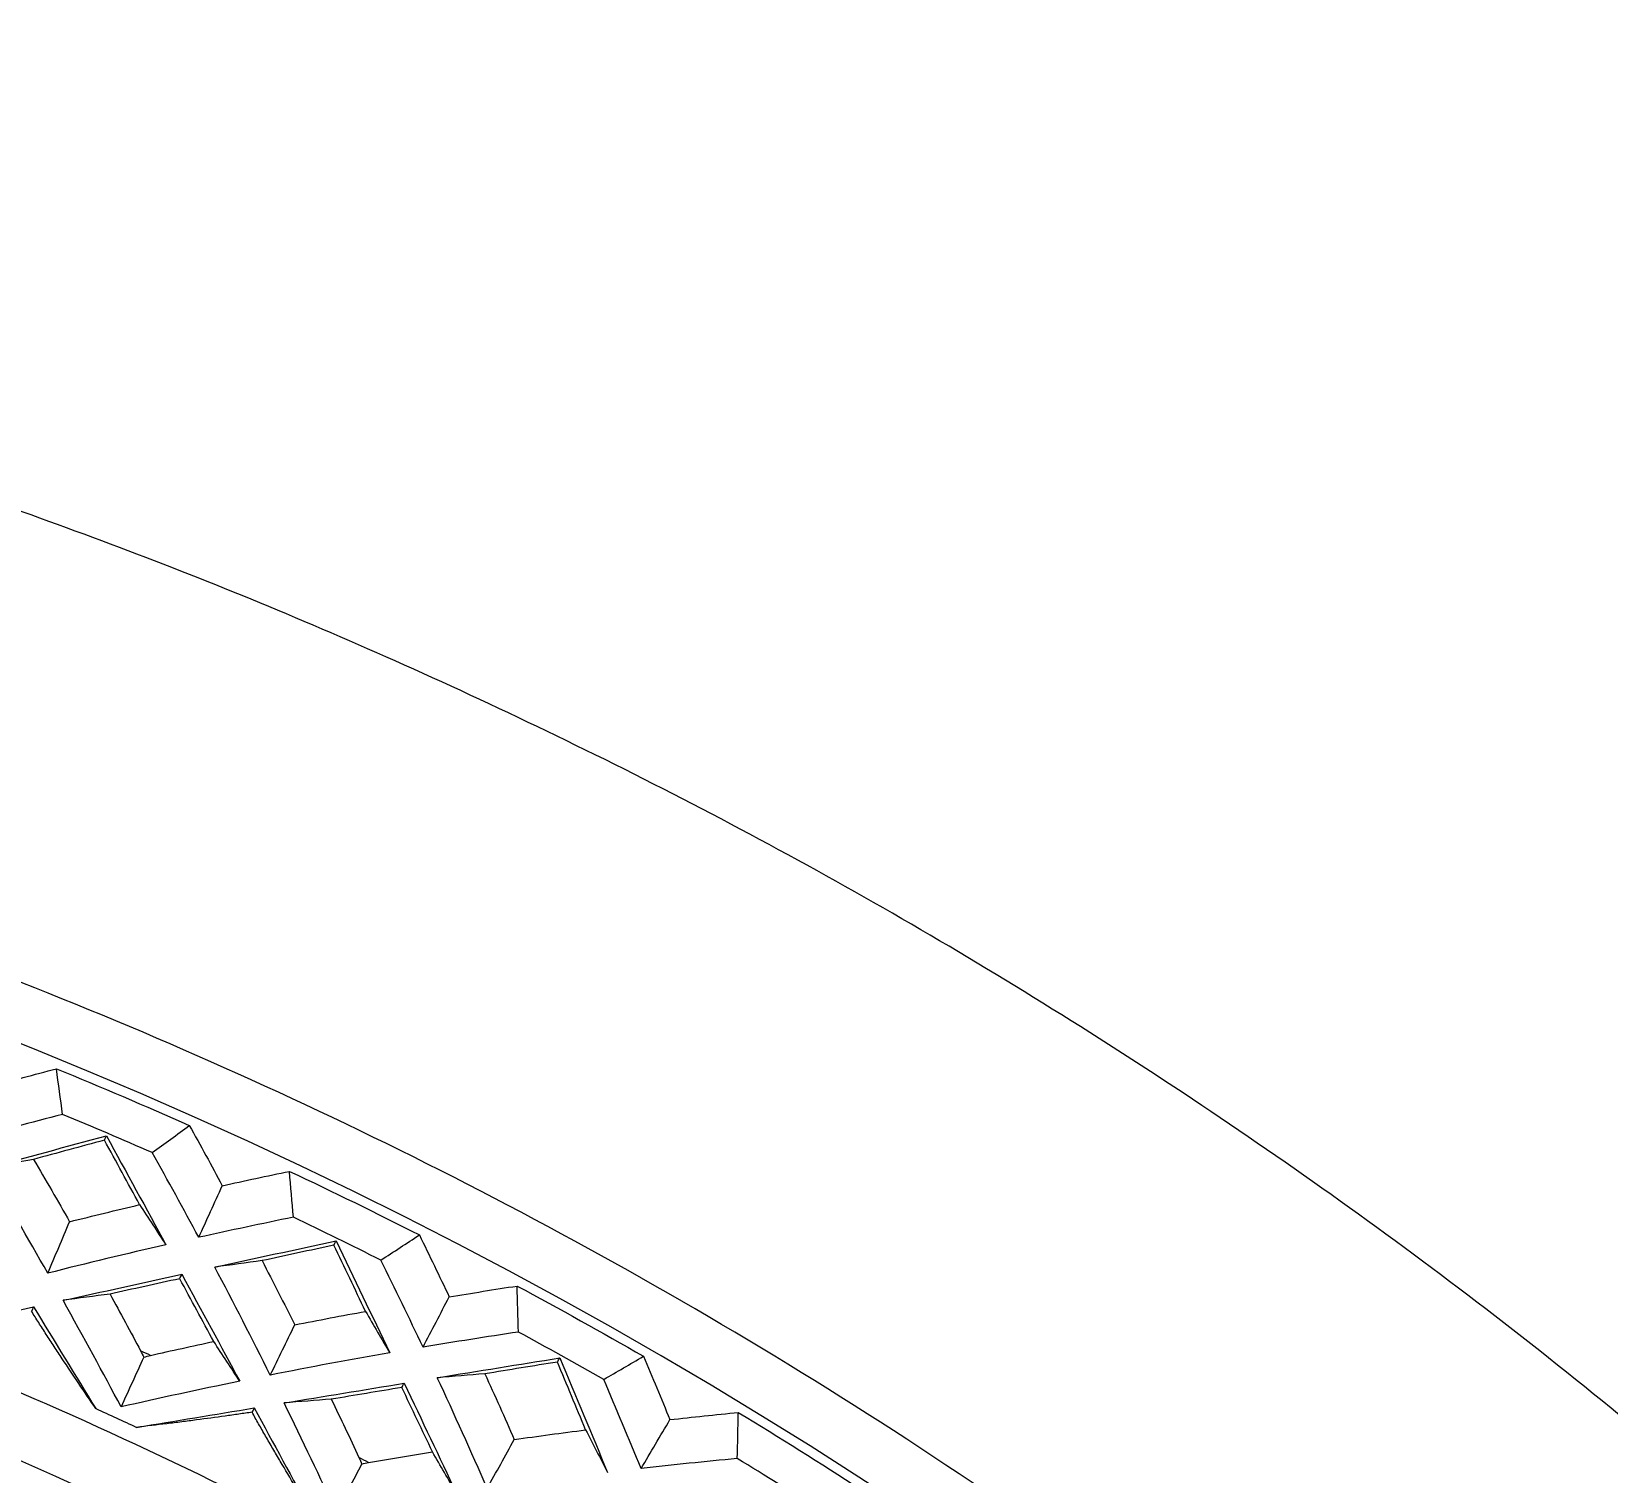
# Model space of a CAD drawing. Extents: x 541 to 1062, y 0 to 382.
# Drawn here: x 912.61 to 927.27, y 314.22 to 327.63 of the extents above; entities that cross this region are included whole.
import ezdxf

# ---------------------------------------------------------------- set-up
doc = ezdxf.new("R2010")
doc.units = 0
doc.header["$LTSCALE"] = 10
doc.header["$MEASUREMENT"] = 0
doc.header["$PDMODE"] = 3
doc.header["$PDSIZE"] = -10
doc.layers.get('0').update_dxf_attribs({"linetype": 'CONTINUOUS'})
doc.layers.get('DEFPOINTS').update_dxf_attribs({"linetype": 'CONTINUOUS'})
doc.layers.add('1', color=7, linetype='CONTINUOUS')
doc.styles.add('Daelim Dimension', font='')
doc.styles.get('Daelim Dimension').set_extended_font_data('NanumGothic')
doc.dimstyles.new('DEFAULT', dxfattribs={"dimscale": 2, "dimtxt": 2, "dimasz": 2, "dimexe": 0, "dimexo": 2, "dimgap": 1, "dimtad": 1, "dimdec": 1, "dimzin": 9, "dimdsep": 46, "dimtxsty": 'Daelim Dimension', "dimcen": 0.5, "dimclrd": 252, "dimclre": 252, "dimclrt": 3, "dimadec": 1, "dimazin": 0, "dimtfac": 1, "dimtdec": 1, "dimtix": 1, "dimtmove": 0, "dimatfit": 3, "dimfxl": 1, "dimtolj": 1, "dimtzin": 1, "dimlwd": 9, "dimlwe": 9, "dimarcsym": 0})

# ---------------------------------------------------------------- blocks, each defined once
blk = doc.blocks.new('*D10')
at = {"color": 5, "linetype": 'ByBlock', "lineweight": 9, "ltscale": 0.5, "transparency": 16777216}
for p, q in [((845.7, 280.073), (845.7, 341.221)), ((849.7, 341.221), (941.7, 341.221)), ((945.7, 280.074), (945.7, 341.221))]:
    blk.add_line(p, q, dxfattribs=at)
at = {"color": 5, "ltscale": 0.5, "transparency": 16777216}
for points in [[(849.7, 341.887), (849.7, 340.554), (845.7, 341.221)], [(941.7, 341.887), (941.7, 340.554), (945.7, 341.221)]]:
    blk.add_solid(points, dxfattribs=at)
at = {"layer": 'DEFPOINTS', "color": 0, "ltscale": 0.5, "transparency": 16777216}
for p in [(945.7, 341.221), (845.7, 276.073), (945.7, 276.074)]:
    blk.add_point(p, dxfattribs=at)
at = {"color": 7, "ltscale": 0.5, "transparency": 16777216, "insert": (895.7, 346.221), "char_height": 6, "attachment_point": 5, "style": 'Daelim Dimension'}
blk.add_mtext('\\A1;%%C100', dxfattribs=at)

msp = doc.modelspace()

# ---------------------------------------------------------------- linework, layer by layer
at = {"layer": '1', "color": 7, "linetype": 'Continuous', "lineweight": 18}
for radius, start, end in [(45.353, 272.3738, 90), (41.78, 282.5334, 97.4666), (41.2, 272.6477, 90)]:
    msp.add_arc((895.7, 276.074), radius, start, end, dxfattribs=at)
at = {"layer": '1', "color": 7, "linetype": 'Continuous', "lineweight": 13}
for start, end in [(65.3352, 65.4692), (62.3352, 62.4692)]:
    msp.add_arc((895.7, 276.074), 43.174, start, end, dxfattribs=at)
at = {"layer": '1', "color": 7, "linetype": 'Continuous', "lineweight": 18}
for points, weights in [([(945.7, 276.074), (945.7, 307.335), (922.962, 326.074), (895.7, 326.074)], [0.718695432068, 0.639202599743, 0.732970789054, 1]), ([(928.153, 243.621), (962.121, 277.589), (943.738, 321.97), (895.7, 321.97)], [1, 0.588455621576, 0.588455621576, 1])]:
    msp.add_rational_spline(points, weights, degree=3, dxfattribs=at)
at = {"layer": '1', "color": 7, "linetype": 'Continuous', "lineweight": 13}
msp.add_open_spline([(895.7, 318.44), (898.473, 318.44), (901.246, 318.167), (906.685, 317.085), (909.351, 316.276), (914.474, 314.154), (916.932, 312.84), (921.543, 309.759), (923.696, 307.992), (927.618, 304.07), (929.385, 301.917), (932.466, 297.306), (933.779, 294.849), (935.902, 289.725), (936.71, 287.059), (937.792, 281.62), (938.065, 278.847), (938.065, 276.074)], degree=3, knots=[0, 0, 0, 0, 0.125, 0.125, 0.25, 0.25, 0.375, 0.375, 0.5, 0.5, 0.625, 0.625, 0.75, 0.75, 0.875, 0.875, 1, 1, 1, 1], dxfattribs=at)
at = {"layer": '1', "color": 7, "linetype": 'Continuous', "lineweight": 18}
for points in [[(912.224, 317.81), (912.429, 317.867), (912.635, 317.922), (912.841, 317.976)], [(912.841, 317.976), (913.256, 317.807), (913.668, 317.631), (914.078, 317.449)], [(912.899, 317.552), (912.88, 317.693), (912.86, 317.835), (912.841, 317.976)], [(912.899, 317.552), (912.608, 317.477), (912.319, 317.399), (912.03, 317.319)], [(913.733, 317.196), (913.456, 317.317), (913.178, 317.436), (912.899, 317.552)], [(913.733, 317.196), (913.848, 317.28), (913.963, 317.364), (914.078, 317.449)], [(914.078, 317.449), (914.182, 317.263), (914.284, 317.076), (914.385, 316.888)], [(912.192, 317.05), (912.562, 317.151), (912.933, 317.252), (913.306, 317.353)], [(913.288, 317.312), (913.068, 317.252), (912.848, 317.193), (912.629, 317.133)], [(913.288, 317.312), (913.294, 317.326), (913.3, 317.339), (913.306, 317.353)], [(913.615, 316.712), (913.507, 316.912), (913.398, 317.112), (913.288, 317.312)], [(913.306, 317.353), (913.492, 317.013), (913.677, 316.676), (913.86, 316.339)], [(912.629, 317.133), (912.483, 317.105), (912.338, 317.078), (912.192, 317.05)], [(912.629, 317.133), (912.742, 316.94), (912.854, 316.747), (912.964, 316.553)], [(914.166, 316.408), (914.024, 316.672), (913.88, 316.934), (913.733, 317.196)], [(912.761, 316.074), (912.576, 316.401), (912.386, 316.727), (912.192, 317.05)], [(914.385, 316.888), (914.593, 316.934), (914.802, 316.979), (915.01, 317.022)], [(915.01, 317.022), (915.416, 316.831), (915.819, 316.633), (916.218, 316.43)], [(915.046, 316.595), (915.034, 316.737), (915.022, 316.879), (915.01, 317.022)], [(914.166, 316.408), (914.239, 316.568), (914.312, 316.728), (914.385, 316.888)], [(912.964, 316.553), (913.181, 316.607), (913.398, 316.661), (913.615, 316.712)], [(913.615, 316.712), (913.697, 316.588), (913.778, 316.463), (913.86, 316.339)], [(912.761, 316.074), (912.829, 316.234), (912.897, 316.393), (912.964, 316.553)], [(915.046, 316.595), (914.752, 316.535), (914.459, 316.473), (914.166, 316.408)], [(915.86, 316.196), (915.59, 316.331), (915.319, 316.464), (915.046, 316.595)], [(915.86, 316.196), (915.98, 316.274), (916.099, 316.352), (916.218, 316.43)], [(916.218, 316.43), (916.312, 316.239), (916.404, 316.047), (916.496, 315.854)], [(913.86, 316.339), (913.492, 316.255), (913.126, 316.167), (912.761, 316.074)], [(914.314, 316.131), (914.688, 316.212), (915.065, 316.294), (915.443, 316.375)], [(915.422, 316.335), (915.199, 316.287), (914.976, 316.239), (914.755, 316.191)], [(915.422, 316.335), (915.429, 316.348), (915.436, 316.361), (915.443, 316.375)], [(915.717, 315.719), (915.62, 315.924), (915.521, 316.129), (915.422, 316.335)], [(915.443, 316.375), (915.61, 316.026), (915.777, 315.679), (915.942, 315.333)], [(914.755, 316.191), (914.608, 316.171), (914.461, 316.151), (914.314, 316.131)], [(914.831, 315.126), (914.663, 315.463), (914.491, 315.798), (914.314, 316.131)], [(914.755, 316.191), (914.858, 315.992), (914.959, 315.793), (915.059, 315.594)], [(916.252, 315.386), (916.124, 315.657), (915.993, 315.927), (915.86, 316.196)], [(912.903, 315.822), (913.266, 315.901), (913.634, 315.982), (914.009, 316.064)], [(913.989, 316.023), (913.77, 315.975), (913.554, 315.927), (913.34, 315.88)], [(913.989, 316.023), (913.996, 316.037), (914.002, 316.05), (914.009, 316.064)], [(914.305, 315.439), (914.201, 315.632), (914.095, 315.826), (913.989, 316.023)], [(914.009, 316.064), (914.192, 315.727), (914.371, 315.395), (914.548, 315.069)], [(916.496, 315.854), (916.706, 315.889), (916.916, 315.923), (917.127, 315.955)], [(917.127, 315.955), (917.522, 315.743), (917.914, 315.525), (918.302, 315.301)], [(917.14, 315.527), (917.136, 315.669), (917.131, 315.812), (917.127, 315.955)], [(913.34, 315.88), (913.194, 315.861), (913.049, 315.841), (912.903, 315.822)], [(913.443, 314.83), (913.276, 315.146), (913.096, 315.476), (912.903, 315.822)], [(913.34, 315.88), (913.436, 315.705), (913.531, 315.528), (913.625, 315.352)], [(916.252, 315.386), (916.333, 315.542), (916.414, 315.698), (916.496, 315.854)], [(911.544, 315.524), (911.9, 315.601), (912.262, 315.681), (912.628, 315.761)], [(912.628, 315.761), (912.622, 315.748), (912.616, 315.734), (912.61, 315.72)], [(912.628, 315.761), (912.824, 315.441), (913.017, 315.125), (913.208, 314.814)], [(915.059, 315.594), (915.278, 315.637), (915.498, 315.679), (915.717, 315.719)], [(915.717, 315.719), (915.792, 315.59), (915.867, 315.462), (915.942, 315.333)], [(914.831, 315.126), (914.907, 315.282), (914.983, 315.438), (915.059, 315.594)], [(917.14, 315.527), (916.844, 315.482), (916.547, 315.436), (916.252, 315.386)], [(917.933, 315.086), (917.67, 315.235), (917.406, 315.382), (917.14, 315.527)], [(913.717, 315.31), (913.913, 315.354), (914.109, 315.397), (914.305, 315.439)], [(914.548, 315.069), (914.467, 315.192), (914.386, 315.316), (914.305, 315.439)], [(913.654, 315.292), (913.583, 315.138), (913.513, 314.984), (913.443, 314.83)], [(913.625, 315.352), (913.636, 315.332), (913.645, 315.312), (913.654, 315.292)], [(913.654, 315.292), (913.675, 315.299), (913.696, 315.305), (913.717, 315.31)], [(915.942, 315.333), (915.571, 315.269), (915.2, 315.2), (914.831, 315.126)], [(916.385, 315.102), (916.763, 315.164), (917.143, 315.225), (917.525, 315.286)], [(917.502, 315.248), (917.277, 315.212), (917.052, 315.175), (916.828, 315.138)], [(917.502, 315.248), (917.51, 315.261), (917.517, 315.273), (917.525, 315.286)], [(917.765, 314.617), (917.678, 314.827), (917.59, 315.037), (917.502, 315.248)], [(917.525, 315.286), (917.674, 314.929), (917.822, 314.574), (917.969, 314.22)], [(917.933, 315.086), (918.056, 315.157), (918.179, 315.229), (918.302, 315.301)], [(918.302, 315.301), (918.386, 315.105), (918.468, 314.909), (918.549, 314.712)], [(914.548, 315.069), (914.16, 314.99), (913.792, 314.91), (913.443, 314.83)], [(916.828, 315.138), (916.68, 315.126), (916.533, 315.114), (916.385, 315.102)], [(916.849, 314.072), (916.698, 314.417), (916.544, 314.76), (916.385, 315.102)], [(916.828, 315.138), (916.92, 314.935), (917.011, 314.731), (917.101, 314.527)], [(918.281, 314.257), (918.167, 314.534), (918.051, 314.81), (917.933, 315.086)], [(914.96, 314.867), (915.326, 314.927), (915.698, 314.989), (916.077, 315.051)], [(916.055, 315.011), (915.834, 314.975), (915.615, 314.938), (915.399, 314.902)], [(916.055, 315.011), (916.062, 315.024), (916.069, 315.038), (916.077, 315.051)], [(916.34, 314.411), (916.246, 314.609), (916.151, 314.809), (916.055, 315.011)], [(916.077, 315.051), (916.241, 314.705), (916.403, 314.364), (916.563, 314.029)], [(913.208, 314.814), (913.335, 314.756), (913.461, 314.699), (913.587, 314.64)], [(913.587, 314.64), (913.947, 314.699), (914.312, 314.76), (914.682, 314.821)], [(914.682, 314.821), (914.675, 314.808), (914.668, 314.794), (914.662, 314.781)], [(914.682, 314.821), (914.861, 314.491), (915.037, 314.165), (915.212, 313.844)], [(915.399, 314.902), (915.253, 314.891), (915.106, 314.879), (914.96, 314.867)], [(915.447, 313.848), (915.296, 314.172), (915.134, 314.512), (914.96, 314.867)], [(915.399, 314.902), (915.486, 314.722), (915.572, 314.541), (915.656, 314.36)], [(918.549, 314.712), (918.761, 314.735), (918.973, 314.758), (919.185, 314.779)], [(919.176, 314.35), (919.179, 314.493), (919.182, 314.636), (919.185, 314.779)], [(919.185, 314.779), (919.568, 314.547), (919.948, 314.308), (920.324, 314.064)], [(918.281, 314.257), (918.37, 314.408), (918.46, 314.56), (918.549, 314.712)], [(916.849, 314.072), (916.933, 314.223), (917.017, 314.375), (917.101, 314.527)], [(917.101, 314.527), (917.322, 314.558), (917.543, 314.588), (917.765, 314.617)], [(917.765, 314.617), (917.833, 314.485), (917.901, 314.352), (917.969, 314.22)], [(915.656, 314.36), (915.666, 314.34), (915.674, 314.319), (915.681, 314.299)], [(915.746, 314.313), (915.944, 314.347), (916.141, 314.38), (916.34, 314.411)], [(916.563, 314.029), (916.488, 314.157), (916.414, 314.284), (916.34, 314.411)], [(919.176, 314.35), (918.877, 314.322), (918.579, 314.291), (918.281, 314.257)], [(919.944, 313.869), (919.689, 314.032), (919.433, 314.192), (919.176, 314.35)], [(915.681, 314.299), (915.603, 314.148), (915.525, 313.998), (915.447, 313.848)], [(915.681, 314.299), (915.703, 314.304), (915.724, 314.309), (915.746, 314.313)]]:
    msp.add_open_spline(points, degree=3, dxfattribs=at)
for points, knots in [([(896.202, 316.897), (897.784, 316.867), (899.363, 316.745), (902.497, 316.318), (904.05, 316.014), (907.11, 315.226), (908.617, 314.744), (911.562, 313.607), (913.001, 312.953), (915.792, 311.483), (917.144, 310.667), (919.743, 308.884), (920.99, 307.917), (923.362, 305.846), (924.488, 304.742), (926.601, 302.412), (927.59, 301.186), (928.503, 299.907)], [0, 0, 0, 0, 0.125, 0.125, 0.25, 0.25, 0.375, 0.375, 0.5, 0.5, 0.625, 0.625, 0.75, 0.75, 0.875, 0.875, 1, 1, 1, 1]), ([(896.199, 316.736), (899.363, 316.692), (902.534, 316.27), (908.607, 314.734), (911.533, 313.624), (917.157, 310.695), (919.746, 308.931), (923.298, 305.856), (924.429, 304.758), (926.035, 303.005), (926.554, 302.406), (927.31, 301.489), (927.558, 301.18), (928.04, 300.551), (928.282, 300.236), (928.503, 299.907)], [0, 0, 0, 0, 0.25, 0.25, 0.5, 0.5, 0.75, 0.75, 0.875, 0.875, 0.9375, 0.9375, 0.96875, 0.96875, 1, 1, 1, 1]), ([(913.208, 314.814), (913.155, 314.892), (913.102, 314.97), (912.998, 315.125), (912.946, 315.202), (912.871, 315.317), (912.846, 315.355), (912.808, 315.411), (912.796, 315.43), (912.772, 315.468), (912.759, 315.487), (912.723, 315.542), (912.7, 315.579), (912.654, 315.651), (912.632, 315.686), (912.61, 315.72)], [0, 0, 0, 0, 0.25, 0.25, 0.5, 0.5, 0.625, 0.625, 0.6875, 0.6875, 0.75, 0.75, 0.875, 0.875, 1, 1, 1, 1]), ([(914.662, 314.781), (914.621, 314.775), (914.58, 314.769), (914.496, 314.757), (914.454, 314.751), (914.324, 314.732), (914.235, 314.721), (914.099, 314.703), (914.053, 314.697), (913.961, 314.685), (913.914, 314.68), (913.775, 314.663), (913.681, 314.651), (913.587, 314.64)], [0, 0, 0, 0, 0.125, 0.125, 0.25, 0.25, 0.5, 0.5, 0.625, 0.625, 0.75, 0.75, 1, 1, 1, 1]), ([(915.212, 313.844), (915.162, 313.926), (915.114, 314.006), (915.018, 314.167), (914.97, 314.246), (914.901, 314.364), (914.878, 314.404), (914.844, 314.462), (914.832, 314.482), (914.81, 314.52), (914.799, 314.54), (914.766, 314.597), (914.744, 314.635), (914.702, 314.709), (914.681, 314.745), (914.662, 314.781)], [0, 0, 0, 0, 0.25, 0.25, 0.5, 0.5, 0.625, 0.625, 0.6875, 0.6875, 0.75, 0.75, 0.875, 0.875, 1, 1, 1, 1])]:
    msp.add_open_spline(points, degree=3, knots=knots, dxfattribs=at)

# ---------------------------------------------------------------- dimensions: what is measured, and where the dimension line sits
at = {"ltscale": 0.5}
dim = msp.add_linear_dim(base=(945.7, 341.221), p1=(845.7, 276.073), p2=(945.7, 276.074), text='%%C<>', dimstyle='DEFAULT', override={"dimtxt": 3, "dimclrd": 5, "dimclre": 5, "dimclrt": 7, "dimfxl": 1.25, "dimarcsym": 1}, dxfattribs=at)
dim.commit()
dim.dimension.update_dxf_attribs({"geometry": '*D10', "text_midpoint": (895.7, 346.221)})

doc.saveas('drawing.dxf')
